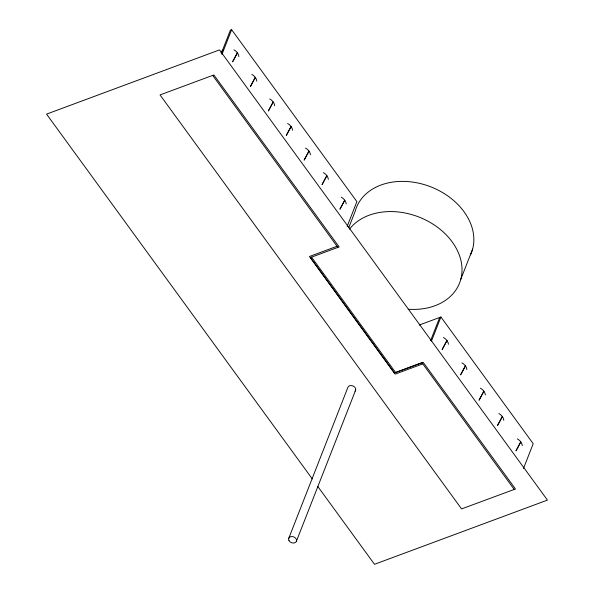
<?xml version="1.0" encoding="UTF-8"?>
<svg xmlns="http://www.w3.org/2000/svg" width="594" height="594" viewBox="0 0 594 594"><rect width="100%" height="100%" fill="white"/><g stroke="black" fill="none" stroke-linecap="round" stroke-linejoin="round"><path stroke-width="0.89" d="M221.347 53.237L230.39 30.168L231.638 29.7L356.883 201.626L347.171 226.411M221.926 54.485L231.638 29.7M348.685 227.851L355.115 211.464A61.791 46.629 21.4 0 1 429.818 186.471A61.791 46.629 21.4 0 1 470.53 254.856M288.662 538.528L347.824 387.555A4.121 3.111 21.4 0 1 353.296 386.107A4.121 3.111 21.4 0 1 355.049 391.127M296.495 541.037L355.658 390.065M430.628 340.54L439.671 317.463M431.548 340.926L440.926 317.003L533.204 443.688L523.492 468.466M460.781 279.321L472.616 249.124M232.722 61.672L237.4 52.836L232.573 61.813M250.609 86.234L255.294 77.398L250.46 86.375M268.503 110.796L273.188 101.96L268.354 110.937M286.39 135.358L291.075 126.522L286.249 135.499M304.284 159.92L308.969 151.084L304.135 160.061M322.178 184.482L326.856 175.646L322.03 184.623M340.065 209.036L344.75 200.208L339.917 209.185M442.285 349.361L446.97 340.525L442.136 349.502M460.736 374.695L465.421 365.867L460.595 374.844M479.195 400.037L483.88 391.201L479.046 400.178M497.653 425.371L502.338 416.535L497.505 425.519M516.112 450.705L520.789 441.877L515.963 450.853M212.637 75.453L213.892 74.993L339.129 246.918L310.306 257.618M337.058 246.25L309.481 256.489L395.173 374.123L422.742 363.892M419.297 325.029L440.926 317.003M394.349 372.995L423.173 362.295L515.458 488.973L461.59 508.917L160.031 94.936L212.667 75.393L337.875 247.386M514.204 489.441L421.948 362.696L394.371 372.928L310.335 257.558M311.56 257.157L395.604 372.527M312.288 478.905L46.562 114.122L219.505 49.911L547.438 500.096L374.495 564.3L317.745 486.397M349.458 229.195A61.791 46.629 21.4 0 1 452.012 241.676A61.791 46.629 21.4 0 1 408.256 309.222M517.315 438.855A9.266 6.994 21.4 0 1 522.26 445.641M498.856 413.521A9.266 6.994 21.4 0 1 503.801 420.307M480.398 388.179A9.266 6.994 21.4 0 1 485.343 394.965M461.946 362.845A9.266 6.994 21.4 0 1 466.891 369.631M443.488 337.511A9.266 6.994 21.4 0 1 448.433 344.297M341.275 197.186A9.266 6.994 21.4 0 1 346.213 203.972M323.381 172.624A9.266 6.994 21.4 0 1 328.326 179.41M305.487 148.062A9.266 6.994 21.4 0 1 310.432 154.848M287.6 123.5A9.266 6.994 21.4 0 1 292.538 130.286M269.706 98.938A9.266 6.994 21.4 0 1 274.651 105.725M251.811 74.376A9.266 6.994 21.4 0 1 256.757 81.17M221.072 52.807A9.266 6.994 21.4 0 1 222.854 50.045M233.925 49.822A9.266 6.994 21.4 0 1 238.87 56.608M288.974 540.614A4.121 3.111 21.4 0 0 295.886 542.092A4.121 3.111 21.4 0 0 292.864 536.634A4.121 3.111 21.4 0 0 288.974 540.614"/></g></svg>
